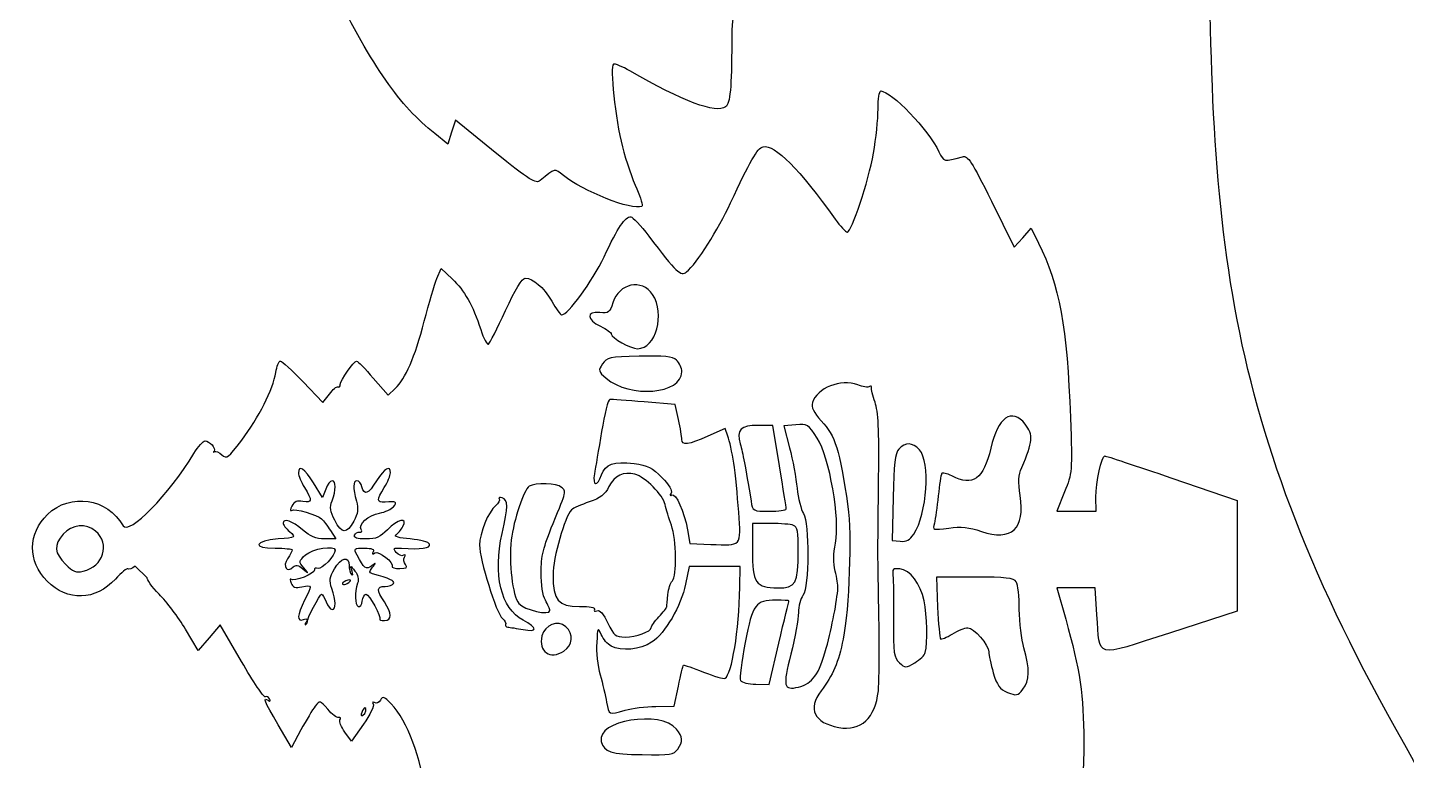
# Model space of a CAD drawing. Extents: x 2 to 364, y 5 to 617.
# Drawn here: x 5.3 to 132.2, y 402.8 to 470.2 of the extents above; entities that cross this region are included whole.
import ezdxf

# ---------------------------------------------------------------- set-up
doc = ezdxf.new("R2010")
doc.units = 0
doc.layers.add('Calque_1', color=7, linetype='CONTINUOUS')

msp = doc.modelspace()

# ---------------------------------------------------------------- linework, layer by layer
at = {"layer": 'Calque_1', "color": 7}
for p, q in [((44.360739, 460.628101), (44.01945, 459.522704)), ((44.702027, 461.733492), (44.360739, 460.628101)), ((48.376778, 458.757995), (44.702027, 461.733492)), ((44.01945, 459.522704), (42.820014, 460.479858)), ((94.025999, 454.277203), (96.129802, 450.042659)), ((96.900018, 450.905873), (97.670233, 451.769092)), ((97.670233, 451.769092), (98.362759, 450.39971)), ((96.129802, 450.042659), (96.900018, 450.905873)), ((43.006357, 447.143173), (43.388037, 448.079375)), ((43.388037, 448.079375), (44.414175, 447.112165)), ((62.848699, 445.684217), (62.848699, 445.684217)), ((65.045483, 439.635489), (65.045483, 439.635489)), ((37.155199, 437.986524), (38.511915, 436.41598)), ((30.688393, 437.65055), (32.521342, 435.746094)), ((32.521342, 435.746094), (33.109769, 436.523834)), ((38.511915, 436.41598), (39.170604, 437.035158)), ((64.938546, 435.572056), (62.064525, 435.796663)), ((65.240007, 434.168427), (64.938546, 435.572056)), ((69.514483, 433.336904), (67.943389, 432.641534)), ((69.781598, 432.634967), (69.514483, 433.336904)), ((73.922455, 433.641744), (72.588617, 433.641462)), ((74.535908, 429.902483), (73.922455, 433.641744)), ((76.028779, 433.695064), (74.924389, 433.589411)), ((74.924389, 433.589411), (75.446565, 431.569773)), ((97.129594, 433.751698), (97.129594, 433.751698)), ((87.401775, 431.401608), (87.401775, 431.401608)), ((70.313228, 430.176323), (70.313242, 430.176329)), ((74.535908, 429.902596), (74.535908, 429.902483)), ((110.625057, 428.78617), (116.620183, 426.740059)), ((32.487983, 427.011266), (31.657572, 428.344551)), ((32.780165, 427.78044), (32.487983, 427.011266)), ((54.479653, 427.935069), (54.479656, 427.935072)), ((100.753443, 427.511392), (100.040293, 425.747291)), ((84.974961, 427.012809), (84.876592, 423.061667)), ((103.643571, 425.74842), (103.643289, 427.034557)), ((116.620183, 426.740059), (116.624529, 421.640314)), ((100.040293, 425.747291), (101.841935, 425.747856)), ((101.841935, 425.747856), (103.643571, 425.74842)), ((11.606203, 423.916688), (11.606203, 423.916688)), ((33.209461, 423.963669), (33.717241, 423.187708)), ((64.575667, 424.457307), (64.575667, 424.457307)), ((66.051354, 424.04384), (66.263734, 422.773905)), ((73.705263, 424.610568), (72.035018, 424.610003)), ((72.035018, 424.610003), (72.035865, 422.162781)), ((75.822102, 424.439823), (75.82198, 424.439891)), ((33.717241, 423.187708), (32.663706, 423.187425)), ((40.544606, 423.189768), (40.545526, 423.189593)), ((66.263734, 422.773905), (68.204433, 422.69006)), ((84.876592, 423.061667), (85.635059, 422.9743)), ((83.577825, 422.144061), (83.577825, 422.144061)), ((116.624529, 421.640314), (116.628875, 416.540567)), ((16.364529, 419.621514), (15.232123, 420.672402)), ((66.222443, 420.657363), (65.885672, 419.024377)), ((68.564887, 420.657927), (66.222443, 420.657363)), ((70.907303, 420.658757), (68.564887, 420.657927)), ((70.870332, 418.753743), (70.907303, 420.658757)), ((79.653776, 420.237893), (79.653776, 420.237893)), ((34.629812, 419.33411), (34.629815, 419.334113)), ((92.49962, 419.67727), (88.9543, 419.676141)), ((88.9543, 419.676141), (89.075026, 416.90644)), ((101.806256, 418.692275), (100.050278, 418.69171)), ((100.050278, 418.69171), (100.8606, 415.799178)), ((103.562235, 418.692839), (101.806256, 418.692275)), ((103.725723, 416.223443), (103.562235, 418.692839)), ((74.207717, 417.555156), (74.207714, 417.555162)), ((87.831653, 417.482577), (87.831653, 417.482591)), ((116.628875, 416.540567), (110.491129, 414.562994)), ((21.039585, 412.9263), (19.871532, 414.891052)), ((23.072406, 415.2873), (22.055997, 414.106801)), ((25.027715, 411.91247), (23.072406, 415.2873)), ((50.941523, 415.713794), (50.94064, 415.713797)), ((54.861618, 415.114797), (54.861618, 415.114797)), ((22.055997, 414.106801), (21.039585, 412.9263)), ((73.56125, 409.793853), (74.463173, 413.604121)), ((110.491129, 414.562994), (110.4909, 414.562994)), ((97.012035, 413.161732), (97.012038, 413.161797)), ((72.350424, 409.819818), (73.56125, 409.793853)), ((64.836037, 407.815837), (65.226057, 409.650397)), ((36.369013, 407.666137), (36.368993, 407.666129)), ((63.146381, 407.783971), (64.836037, 407.815837)), ((29.630743, 403.997875), (28.398755, 406.101077)), ((36.245859, 406.147265), (35.155322, 404.589526)), ((30.498545, 405.619592), (29.630743, 403.997875)), ((35.155322, 404.589526), (34.535062, 405.427954)), ((65.040064, 405.701292), (65.040064, 405.701292))]:
    msp.add_line(p, q, dxfattribs=at)
for points in [[(238.903439, 257.158483), (114.302153, 420.009296), (114.044541, 420.266874), (114.044541, 489.220892)], [(71.179603, 476.361315), (70.643242, 475.247297), (70.131607, 471.615675), (70.128745, 468.902176)], [(42.820014, 460.479858), (39.538362, 463.098618), (37.160601, 466.504411), (33.484013, 473.852314)], [(70.128745, 468.902176), (70.124343, 464.733669), (69.984394, 463.260455), (69.56346, 462.951653)], [(59.261409, 466.875394), (58.883364, 466.702308), (59.405912, 461.82047), (60.075535, 459.269539)], [(60.76731, 466.245678), (60.065965, 466.650122), (59.388307, 466.933496), (59.261409, 466.875394)], [(69.56346, 462.951653), (68.672924, 462.298337), (65.648072, 463.431092), (60.76731, 466.245678)], [(83.594784, 462.75048), (83.594516, 463.661484), (83.702237, 464.406876), (83.83417, 464.406915)], [(83.83417, 464.406915), (84.815008, 464.407197), (88.220787, 460.857931), (89.196153, 458.819014)], [(83.17484, 458.678902), (83.406082, 460.007268), (83.595058, 461.839478), (83.594784, 462.75048)], [(60.075535, 459.269539), (60.417877, 457.965382), (61.008257, 456.220631), (61.387499, 455.39232)], [(70.025545, 454.101698), (71.763723, 457.890525), (72.503863, 459.171984), (73.015108, 459.277682)], [(73.015108, 459.277682), (74.096713, 459.5013), (76.376141, 457.212834), (79.643582, 452.622893)], [(52.499288, 456.161133), (52.110883, 455.832702), (51.564348, 456.176993), (48.376778, 458.757995)], [(80.751011, 451.423776), (81.166795, 451.4239), (82.722537, 456.080623), (83.17484, 458.678902)], [(89.196153, 458.819014), (89.653926, 457.862072), (89.623829, 457.868552), (91.357504, 458.353711)], [(91.357504, 458.353711), (91.847334, 458.49079), (92.201105, 457.950351), (94.025999, 454.277203)], [(54.6583, 456.637162), (53.843916, 457.316926), (53.873981, 457.323552), (52.499288, 456.161133)], [(61.85892, 453.78643), (60.967104, 453.378131), (56.393478, 455.188829), (54.6583, 456.637162)], [(61.387499, 455.39232), (61.766735, 454.564003), (61.97887, 453.84137), (61.85892, 453.78643)], [(65.966817, 447.755852), (66.91801, 448.545758), (68.894085, 451.635349), (70.025545, 454.101698)], [(58.381564, 449.156623), (59.692766, 451.914749), (60.312393, 452.834051), (60.852036, 452.821939)], [(60.852036, 452.821939), (61.021993, 452.818129), (61.760887, 452.024596), (62.493993, 451.058538)], [(79.643582, 452.622893), (80.113099, 451.963337), (80.611444, 451.423733), (80.751011, 451.423776)], [(62.493993, 451.058538), (65.046338, 447.695157), (65.441362, 447.319491), (65.966817, 447.755852)], [(98.362759, 450.39971), (100.257503, 446.653103), (101.002871, 442.566832), (101.289355, 434.355441)], [(54.476356, 443.795961), (55.057198, 443.796133), (57.290837, 446.862249), (58.381564, 449.156623)], [(41.843184, 443.235581), (42.273, 444.869845), (42.796426, 446.628259), (43.006357, 447.143173)], [(44.414175, 447.112165), (45.544709, 446.046582), (46.299374, 444.705792), (47.037775, 442.451003)], [(49.326382, 444.209402), (50.21825, 446.149663), (50.847072, 447.181547), (51.13762, 447.181634)], [(51.13762, 447.181634), (51.874248, 447.181852), (52.786119, 446.382392), (53.565927, 445.05268)], [(62.848699, 445.684217), (61.879785, 447.162006), (59.722557, 446.710481), (59.194827, 444.919431)], [(61.47356, 440.694652), (63.141832, 440.692112), (64.023731, 443.892035), (62.848699, 445.684217)], [(47.741922, 441.102297), (47.861982, 441.176561), (48.575002, 442.574749), (49.326382, 444.209402)], [(53.565927, 445.05268), (53.971292, 444.361453), (54.380994, 443.79593), (54.476356, 443.795961)], [(57.988536, 444.026554), (56.719148, 444.148564), (56.762475, 443.370429), (58.05947, 442.75241)], [(59.194827, 444.919431), (58.932795, 444.030087), (58.820042, 443.946628), (57.988536, 444.026554)], [(39.170604, 437.035158), (40.12521, 437.932487), (40.954342, 439.85613), (41.843184, 443.235581)], [(58.05947, 442.75241), (58.602826, 442.493503), (59.04742, 442.176324), (59.047459, 442.047566)], [(47.037775, 442.451003), (47.305, 441.63496), (47.621865, 441.028047), (47.741922, 441.102297)], [(59.047459, 442.047566), (59.047566, 441.681721), (60.815869, 440.695631), (61.47356, 440.694652)], [(28.185477, 438.496471), (28.280498, 439.078583), (28.470123, 439.554892), (28.60686, 439.554931)], [(28.60686, 439.554931), (28.743566, 439.554971), (29.680264, 438.698), (30.688393, 437.65055)], [(34.119357, 437.400125), (34.119239, 437.797469), (35.34594, 439.556935), (35.623142, 439.55702)], [(35.623142, 439.55702), (35.719574, 439.557048), (36.409001, 438.850327), (37.155199, 437.986524)], [(58.233276, 439.293371), (57.831118, 438.687296), (57.852592, 438.604427), (58.572019, 437.985954)], [(61.607059, 440.00761), (58.887837, 439.945595), (58.62979, 439.890965), (58.233276, 439.293371)], [(65.045483, 439.635489), (64.653851, 439.983729), (63.941246, 440.060849), (61.607059, 440.00761)], [(65.539685, 438.578141), (65.539583, 438.91808), (65.317192, 439.393887), (65.045483, 439.635489)], [(25.048424, 432.273499), (26.603619, 434.332107), (27.937717, 436.978536), (28.185477, 438.496471)], [(58.572019, 437.985954), (60.760198, 436.104903), (65.5403, 436.511168), (65.539685, 438.578141)], [(81.722053, 437.36338), (80.168665, 437.949191), (77.962486, 437.083895), (77.55934, 435.730699)], [(33.109769, 436.523834), (33.433408, 436.951592), (33.792984, 437.243035), (33.908831, 437.171486)], [(33.908831, 437.171486), (34.024674, 437.099937), (34.119414, 437.202827), (34.119357, 437.400125)], [(82.804068, 437.202045), (82.667771, 437.117756), (82.180867, 437.190333), (81.722053, 437.36338)], [(82.987103, 437.122642), (83.022731, 437.250604), (82.940356, 437.286333), (82.804068, 437.202045)], [(83.317887, 435.761204), (83.100331, 436.382031), (82.951478, 436.994676), (82.987103, 437.122642)], [(58.917563, 436.028678), (58.767449, 436.03277), (58.424606, 434.702521), (58.155679, 433.072609)], [(62.064525, 435.796663), (60.483818, 435.920194), (59.067677, 436.024605), (58.917563, 436.028678)], [(77.55934, 435.730699), (77.42995, 435.29639), (77.647351, 434.848526), (78.370687, 434.059303)], [(83.647167, 428.917414), (83.697247, 433.235719), (83.616772, 434.908298), (83.317887, 435.761204)], [(97.129594, 433.751698), (95.909663, 435.301639), (94.608097, 434.39309), (93.957634, 431.537529)], [(65.541593, 432.355355), (65.541528, 432.580552), (65.405818, 433.396431), (65.240007, 434.168427)], [(78.370687, 434.059303), (79.680638, 432.630025), (80.023837, 431.525949), (80.824643, 426.164909)], [(101.289355, 434.355441), (101.463119, 429.374984), (101.452624, 429.240943), (100.753443, 427.511392)], [(58.155679, 433.072609), (57.886783, 431.442694), (57.591619, 429.696356), (57.499764, 429.191856)], [(67.943389, 432.641534), (66.144318, 431.845269), (65.541768, 431.773469), (65.541593, 432.355355)], [(70.313242, 430.176329), (70.167754, 431.142511), (69.928526, 432.248898), (69.781598, 432.634967)], [(72.588617, 433.641462), (70.928334, 433.640897), (70.533511, 433.237791), (70.909821, 431.927168)], [(77.989026, 432.467826), (77.176401, 433.733364), (77.077356, 433.795377), (76.028779, 433.695064)], [(96.808138, 429.758945), (97.846055, 432.142204), (97.897129, 432.776538), (97.129594, 433.751698)], [(20.654809, 431.064188), (21.035086, 431.697131), (21.495631, 432.21504), (21.678257, 432.215093)], [(21.678257, 432.215093), (22.088385, 432.215215), (22.689749, 431.525647), (22.500567, 431.272147)], [(23.222537, 430.93302), (23.667579, 430.530501), (23.81145, 430.636139), (25.048424, 432.273499)], [(70.909821, 431.927168), (71.154905, 431.073584), (71.373063, 429.923497), (71.909638, 426.656258)], [(75.446565, 431.569773), (75.733775, 430.458969), (76.050332, 428.788154), (76.150035, 427.856851)], [(79.668932, 422.796265), (80.116045, 425.025039), (79.132611, 430.686871), (77.989026, 432.467826)], [(85.51127, 431.45797), (85.171475, 431.074662), (85.051288, 430.078491), (84.974961, 427.012809)], [(87.401775, 431.401608), (86.783579, 432.084295), (86.08496, 432.105128), (85.51127, 431.45797)], [(86.878888, 423.628166), (88.115555, 425.516783), (88.434672, 430.26095), (87.401775, 431.401608)], [(93.957634, 431.537529), (93.306759, 428.680161), (92.327603, 427.982612), (90.380162, 428.988938)], [(14.12978, 424.409518), (14.649628, 423.481219), (18.392225, 427.298153), (20.654809, 431.064188)], [(22.500567, 431.272147), (22.424342, 431.169991), (22.446894, 431.15021), (22.550704, 431.228191)], [(22.550704, 431.228191), (22.65448, 431.306169), (22.956808, 431.173346), (23.222537, 430.93302)], [(31.657572, 428.344551), (30.828118, 429.676313), (30.263648, 430.047553), (30.263883, 429.261161)], [(58.153224, 429.09487), (58.506123, 430.108161), (59.246372, 430.361867), (61.155679, 430.123892)], [(61.155679, 430.123892), (62.376674, 429.971709), (62.820307, 429.749651), (63.697948, 428.851417)], [(70.768413, 425.669237), (70.663542, 427.181954), (70.458691, 429.210144), (70.313228, 430.176323)], [(103.643289, 427.034557), (103.643007, 428.411331), (104.157478, 430.82741), (104.451771, 430.830444)], [(104.451771, 430.830444), (104.549764, 430.83129), (107.32774, 429.911528), (110.625057, 428.78617)], [(30.263883, 429.261161), (30.26395, 429.032076), (30.517651, 428.428905), (30.827675, 427.92078)], [(38.731258, 429.263659), (38.731035, 430.008672), (38.189258, 429.704566), (37.461469, 428.550904)], [(38.168255, 427.922934), (38.477983, 428.43125), (38.731325, 429.034573), (38.731258, 429.263659)], [(57.499764, 429.191856), (57.292274, 428.052031), (57.765558, 427.981783), (58.153224, 429.09487)], [(61.230081, 429.142362), (60.172569, 429.413894), (59.352601, 429.025827), (58.838104, 428.01031)], [(64.011169, 426.348176), (63.825402, 427.219755), (62.145847, 428.907223), (61.230081, 429.142362)], [(63.697948, 428.851417), (64.36566, 428.168021), (64.680386, 427.632612), (64.544084, 427.411931)], [(75.144255, 425.951665), (75.147077, 426.068082), (74.873324, 427.846003), (74.535908, 429.902596)], [(83.577825, 422.144061), (83.579518, 422.726145), (83.610721, 425.774153), (83.647167, 428.917414)], [(89.443379, 429.200325), (89.377365, 429.084459), (89.235655, 428.164132), (89.12847, 427.155157)], [(90.380162, 428.988938), (89.930946, 429.221071), (89.509391, 429.316194), (89.443379, 429.200325)], [(96.670509, 427.185092), (96.464995, 428.458795), (96.49622, 429.042718), (96.808138, 429.758945)], [(30.827675, 427.92078), (31.567064, 426.708907), (31.540204, 426.479793), (30.678024, 426.644343)], [(33.36154, 428.549704), (33.202479, 428.549656), (32.940851, 428.203488), (32.780165, 427.78044)], [(33.362104, 426.695092), (33.733046, 427.671621), (33.733125, 428.549817), (33.36154, 428.549704)], [(35.65343, 428.550387), (35.277445, 428.550274), (35.258767, 427.859391), (35.602376, 426.662676)], [(36.109868, 427.986078), (36.028579, 428.296497), (35.823186, 428.550438), (35.65343, 428.550387)], [(37.461469, 428.550904), (36.667189, 427.291854), (36.328649, 427.150379), (36.109868, 427.986078)], [(38.238162, 426.586623), (37.458769, 426.523253), (37.447443, 426.739889), (38.168255, 427.922934)], [(51.499104, 428.038301), (50.995687, 427.718512), (50.06476, 424.930063), (49.850082, 423.099)], [(54.479656, 427.935072), (54.099559, 428.314946), (52.046542, 428.386049), (51.499104, 428.038301)], [(53.690421, 424.604613), (54.96551, 427.714372), (54.914772, 427.500213), (54.479653, 427.935069)], [(58.838104, 428.01031), (58.461388, 427.266745), (58.035924, 426.936731), (57.018163, 426.598657)], [(76.150035, 427.856851), (76.249742, 426.925549), (76.507634, 425.882343), (76.723138, 425.538616)], [(7.180905, 425.449724), (9.276769, 427.453832), (12.712948, 426.939454), (14.12978, 424.409518)], [(30.678024, 426.644343), (30.161952, 426.742836), (29.878723, 426.62439), (29.66216, 426.219663)], [(33.601985, 424.912901), (33.184028, 425.717697), (33.133487, 426.093211), (33.362104, 426.695092)], [(35.602376, 426.662676), (35.799827, 425.975016), (35.742917, 425.548703), (35.357754, 424.830024)], [(39.020612, 426.159945), (39.386042, 426.600553), (39.259332, 426.669647), (38.238162, 426.586623)], [(48.421104, 426.257803), (47.725655, 425.681965), (46.930702, 423.748043), (46.924011, 422.615824)], [(48.733225, 426.889662), (48.817225, 426.753831), (48.676763, 426.469495), (48.421104, 426.257803)], [(49.018529, 426.968687), (48.777596, 427.061055), (48.649196, 427.025492), (48.733225, 426.889662)], [(49.002837, 423.704019), (49.568574, 426.194805), (49.571258, 426.756727), (49.018529, 426.968687)], [(57.018163, 426.598657), (56.287588, 426.355982), (55.559187, 426.025791), (55.399469, 425.864902)], [(64.575667, 424.457307), (64.353429, 425.083318), (64.0994, 425.93421), (64.011169, 426.348176)], [(64.544084, 427.411931), (64.414662, 427.202389), (64.44265, 427.132048), (64.61344, 427.23767)], [(64.61344, 427.23767), (64.97854, 427.463473), (65.775499, 425.69335), (66.051354, 424.04384)], [(71.909638, 426.656258), (72.058132, 425.751965), (72.081898, 425.73909), (73.599689, 425.739538)], [(89.12847, 427.155157), (89.021279, 426.146181), (88.860588, 425.020577), (88.771374, 424.653815)], [(93.0956, 423.88634), (95.876031, 422.942169), (97.163427, 424.130118), (96.670509, 427.185092)], [(7.149691, 419.291616), (5.346785, 421.134558), (5.359846, 423.708377), (7.180905, 425.449724)], [(30.645622, 424.033494), (29.718474, 424.847039), (28.853968, 425.140271), (28.854121, 424.641147)], [(29.66216, 426.219663), (29.49704, 425.910909), (29.48064, 425.731704), (29.625702, 425.82142)], [(29.625702, 425.82142), (29.943481, 426.017945), (31.977488, 425.437741), (32.400579, 425.029891)], [(32.400579, 425.029891), (32.566178, 424.870246), (32.930188, 424.390446), (33.209461, 423.963669)], [(36.045038, 424.045717), (35.750142, 424.522551), (36.692795, 425.371397), (37.734672, 425.567171)], [(37.734672, 425.567171), (38.252183, 425.664414), (38.830831, 425.931165), (39.020612, 426.159945)], [(39.870024, 424.333998), (40.347956, 425.227658), (39.371897, 425.022496), (38.450593, 424.035639)], [(55.399469, 425.864902), (54.76023, 425.220893), (53.69144, 421.471703), (53.691914, 419.874935)], [(68.204433, 422.69006), (71.078313, 422.565904), (70.990655, 422.46405), (70.768413, 425.669237)], [(73.599689, 425.739538), (74.446381, 425.739792), (75.141441, 425.835246), (75.144255, 425.951665)], [(76.723138, 425.538616), (77.287061, 424.639115), (77.257055, 418.753051), (76.684686, 417.995846)], [(80.824643, 426.164909), (81.190143, 423.718031), (80.93778, 416.730582), (80.384554, 413.979711)], [(11.606203, 423.916688), (10.774186, 424.669208), (9.409678, 424.539868), (8.63158, 423.634734)], [(10.446695, 420.211183), (12.347459, 420.688844), (12.97117, 422.682132), (11.606203, 423.916688)], [(29.451619, 423.86521), (30.047915, 423.328782), (30.045939, 423.32749), (28.415471, 423.186161)], [(28.854121, 424.641147), (28.85416, 424.509981), (29.123022, 424.16081), (29.451619, 423.86521)], [(32.663706, 423.187425), (31.895553, 423.187197), (31.348906, 423.416375), (30.645622, 424.033494)], [(35.357754, 424.830024), (34.712151, 423.625372), (34.259545, 423.646739), (33.601985, 424.912901)], [(35.428617, 423.540855), (35.499706, 423.734903), (35.710182, 423.858818), (35.896347, 423.816222)], [(35.896347, 423.816222), (36.08254, 423.773626), (36.149427, 423.876897), (36.045038, 424.045717)], [(38.450593, 424.035639), (37.81585, 423.355748), (37.427168, 423.188664), (36.479661, 423.188388)], [(39.225322, 423.557695), (39.418494, 423.682813), (39.708599, 424.03215), (39.870024, 424.333998)], [(50.94064, 415.713797), (48.903461, 416.800291), (48.145048, 419.927479), (49.002837, 423.704019)], [(52.587175, 420.08873), (52.59011, 421.568074), (52.803786, 422.442235), (53.690421, 424.604613)], [(64.667954, 419.327752), (65.11413, 419.774182), (65.054122, 423.109713), (64.575667, 424.457307)], [(75.82198, 424.439891), (75.576419, 424.53404), (74.623899, 424.610841), (73.705263, 424.610568)], [(76.251322, 422.111617), (76.265207, 423.829427), (76.177659, 424.303504), (75.822102, 424.439823)], [(88.771374, 424.653815), (88.611972, 423.998501), (88.634917, 423.990531), (90.099334, 424.192382)], [(90.099334, 424.192382), (91.22191, 424.347113), (91.961022, 424.271624), (93.0956, 423.88634)], [(8.63158, 423.634734), (7.749433, 422.608559), (7.799313, 421.897224), (8.825301, 420.87186)], [(28.415471, 423.186161), (26.195455, 422.993736), (25.971367, 422.338769), (28.125739, 422.33941)], [(30.919697, 421.726996), (31.517754, 422.28918), (33.652494, 422.637521), (33.652632, 422.172952)], [(36.479661, 423.188388), (35.654584, 423.188145), (35.338252, 423.294221), (35.428617, 423.540855)], [(40.545526, 423.189593), (39.553038, 423.273091), (39.016799, 423.422613), (39.225322, 423.557695)], [(39.733528, 422.340225), (41.535271, 422.217143), (42.448731, 422.342483), (42.332151, 422.696415)], [(42.332151, 422.696415), (42.264274, 422.902621), (41.521657, 423.107571), (40.544606, 423.189768)], [(46.924011, 422.615824), (46.916504, 421.330564), (48.48107, 416.315015), (49.032219, 415.857874)], [(49.850082, 423.099), (49.602918, 420.990458), (49.960572, 417.970426), (50.542529, 417.252182)], [(79.653776, 420.237893), (79.476366, 420.975139), (79.481618, 421.86259), (79.668932, 422.796265)], [(85.635059, 422.9743), (86.198481, 422.909397), (86.518338, 423.077542), (86.878888, 423.628166)], [(28.125739, 422.33941), (28.992387, 422.339667), (29.701493, 422.271911), (29.701515, 422.188839)], [(29.263072, 421.368176), (28.784643, 420.637486), (29.198618, 420.029977), (29.779174, 420.610864)], [(29.701515, 422.188839), (29.701541, 422.105766), (29.504236, 421.736467), (29.263072, 421.368176)], [(30.760766, 420.527506), (30.286717, 421.09028), (30.293056, 421.137928), (30.919697, 421.726996)], [(33.652632, 422.172952), (33.652776, 421.683048), (32.408913, 420.349009), (32.072326, 420.478061)], [(33.571313, 420.434272), (34.18382, 421.483752), (34.922683, 421.653141), (34.922954, 420.744143)], [(35.655631, 421.706651), (35.34305, 422.308427), (35.378791, 422.341572), (36.340226, 422.341854)], [(37.006417, 420.715797), (36.505758, 420.324781), (36.291957, 420.4816), (35.655631, 421.706651)], [(36.340226, 422.341854), (37.035088, 422.34206), (37.291179, 422.239512), (37.153294, 422.016268)], [(37.153294, 422.016268), (37.024268, 421.807348), (37.076465, 421.767331), (37.298672, 421.904768)], [(37.298672, 421.904768), (37.661232, 422.128974), (39.092124, 421.002455), (38.880361, 420.659564)], [(39.27173, 421.949768), (38.945761, 422.342291), (39.002389, 422.39017), (39.733528, 422.340225)], [(39.937063, 421.684081), (39.775466, 421.584149), (39.476076, 421.703696), (39.27173, 421.949768)], [(40.111618, 420.829702), (39.94739, 421.027466), (39.907027, 421.341486), (40.021919, 421.527524)], [(40.021919, 421.527524), (40.145978, 421.728373), (40.111502, 421.791969), (39.937063, 421.684081)], [(72.035865, 422.162781), (72.036711, 419.133871), (72.336084, 418.683424), (74.34751, 418.684022)], [(74.34751, 418.684022), (76.039037, 418.684587), (76.226614, 419.022249), (76.251322, 422.111617)], [(83.673078, 415.864642), (83.619001, 418.736239), (83.576135, 421.561975), (83.577825, 422.144061)], [(8.825301, 420.87186), (9.516553, 420.180997), (9.825569, 420.055092), (10.446695, 420.211183)], [(14.5745, 420.436216), (14.488118, 420.522539), (13.96963, 420.097194), (13.4223, 419.491)], [(15.232123, 420.672402), (14.956793, 420.456172), (14.66086, 420.34989), (14.5745, 420.436216)], [(31.751569, 420.33826), (31.827752, 420.011441), (29.81275, 419.219186), (29.55656, 419.475227)], [(29.779174, 420.610864), (30.004574, 420.83641), (30.248425, 420.787371), (30.671838, 420.431314)], [(30.671838, 420.431314), (31.244865, 419.949467), (31.246329, 419.951045), (30.760766, 420.527506)], [(32.072326, 420.478061), (31.858912, 420.559877), (31.714575, 420.49697), (31.751569, 420.33826)], [(33.344352, 418.628205), (33.087479, 419.364429), (33.126025, 419.671323), (33.571313, 420.434272)], [(34.922954, 420.744143), (34.923053, 420.408919), (35.025132, 420.031823), (35.149801, 419.906149)], [(35.197201, 420.233439), (35.019829, 420.783437), (35.022652, 420.783502), (35.465856, 420.239733)], [(35.149801, 419.906149), (35.274439, 419.780473), (35.295786, 419.927739), (35.197201, 420.233439)], [(35.465856, 420.239733), (35.748776, 419.8926), (35.840168, 419.476878), (35.714011, 419.11092)], [(37.078525, 419.985041), (36.753887, 420.074365), (36.753859, 420.167368), (37.078347, 420.581527)], [(37.078347, 420.581527), (37.419311, 421.016733), (37.41118, 421.031908), (37.006417, 420.715797)], [(39.015568, 419.090301), (39.138095, 419.329609), (38.662966, 419.549082), (37.078525, 419.985041)], [(38.880361, 420.659564), (38.815848, 420.555108), (39.133656, 420.469755), (39.586622, 420.469891)], [(39.586622, 420.469891), (40.221908, 420.47008), (40.341937, 420.552348), (40.111618, 420.829702)], [(52.986963, 417.548846), (52.749267, 417.964364), (52.584957, 419.008203), (52.587175, 420.08873)], [(79.897063, 418.685744), (79.91267, 418.91858), (79.803176, 419.617046), (79.653776, 420.237893)], [(85.582929, 420.434573), (84.978342, 420.509202), (84.888982, 420.420688), (84.958628, 419.81614)], [(87.831653, 417.482591), (87.484108, 419.100786), (86.559943, 420.313971), (85.582929, 420.434573)], [(13.4223, 419.491), (11.62827, 417.504026), (8.98074, 417.41987), (7.149691, 419.291616)], [(17.453283, 418.107917), (16.765643, 418.796575), (16.275699, 419.477696), (16.364529, 419.621514)], [(29.55656, 419.475227), (29.465064, 419.566653), (29.478772, 419.410889), (29.587001, 419.129078)], [(29.587001, 419.129078), (29.736706, 418.739375), (29.976781, 418.655349), (30.589813, 418.778144)], [(30.589813, 418.778144), (31.549227, 418.970326), (31.552137, 418.955472), (30.83179, 417.542425)], [(33.364955, 416.696512), (33.741495, 416.696625), (33.732755, 417.51514), (33.344352, 418.628205)], [(34.629815, 419.334113), (34.390324, 419.24212), (34.254894, 419.106351), (34.328887, 419.032398)], [(34.328887, 419.032398), (34.402909, 418.958441), (34.598875, 418.981682), (34.764396, 419.084044)], [(34.764396, 419.084044), (35.214571, 419.362465), (35.127063, 419.52509), (34.629812, 419.33411)], [(35.714011, 419.11092), (35.418753, 418.254393), (35.448407, 417.140521), (35.770752, 416.979465)], [(38.169404, 417.403512), (37.442298, 418.500722), (37.458989, 418.839214), (38.239536, 418.825769)], [(38.239536, 418.825769), (38.588789, 418.819757), (38.938002, 418.938793), (39.015568, 419.090301)], [(53.691914, 419.874935), (53.692479, 417.529502), (54.151157, 416.984751), (56.124317, 416.985338)], [(65.885672, 419.024377), (65.467995, 416.999159), (64.023579, 414.534707), (62.753751, 413.68079)], [(64.263002, 418.071741), (64.313616, 418.590336), (64.495849, 419.155542), (64.667954, 419.327752)], [(69.514212, 410.366479), (70.151862, 410.760825), (70.792061, 414.720214), (70.870332, 418.753743)], [(78.824376, 413.138525), (79.376928, 415.177708), (79.813237, 417.434004), (79.897063, 418.685744)], [(84.958628, 419.81614), (85.003335, 419.428096), (85.029198, 417.580359), (85.016106, 415.710061)], [(96.313185, 419.255071), (96.097999, 419.59461), (95.343703, 419.678116), (92.49962, 419.67727)], [(96.58639, 416.689448), (96.58385, 417.867751), (96.460719, 419.02228), (96.313185, 419.255071)], [(19.871532, 414.891052), (19.229126, 415.971664), (18.140897, 417.419252), (17.453283, 418.107917)], [(30.83179, 417.542425), (30.130739, 416.167221), (30.09633, 415.518508), (30.737491, 415.764769)], [(31.096291, 415.613987), (31.000581, 415.751863), (32.228872, 418.107287), (32.396484, 418.107335)], [(32.396484, 418.107335), (32.474772, 418.107358), (32.659636, 417.789914), (32.807298, 417.401901)], [(32.807298, 417.401901), (32.954948, 417.013888), (33.205891, 416.696464), (33.364955, 416.696512)], [(35.770752, 416.979465), (35.925997, 416.901899), (36.09351, 417.124208), (36.143026, 417.473464)], [(36.143026, 417.473464), (36.192508, 417.822731), (36.348605, 418.108526), (36.489857, 418.108568)], [(36.489857, 418.108568), (36.774196, 418.108653), (37.93188, 415.989458), (37.74801, 415.805474)], [(38.183459, 415.690023), (38.888673, 415.690234), (38.883517, 416.326112), (38.169404, 417.403512)], [(53.400596, 416.59459), (53.394895, 416.731443), (53.208908, 417.160858), (52.986963, 417.548846)], [(64.153009, 416.958383), (64.162858, 417.052135), (64.212383, 417.55315), (64.263002, 418.071741)], [(74.207714, 417.555162), (72.314483, 417.554597), (72.066935, 417.214635), (71.366786, 413.653643)], [(75.394453, 417.484953), (75.41054, 417.523765), (74.876553, 417.555354), (74.207717, 417.555156)], [(74.463173, 413.604121), (74.959233, 415.699768), (75.378321, 417.446142), (75.394453, 417.484953)], [(76.684686, 417.995846), (76.45687, 417.694469), (76.27062, 416.980453), (76.27079, 416.409134)], [(87.941237, 412.745768), (88.176498, 413.618393), (88.11794, 416.149599), (87.831653, 417.482577)], [(50.542529, 417.252182), (51.02302, 416.659151), (53.420295, 416.107576), (53.400596, 416.59459)], [(56.124317, 416.985338), (57.075716, 416.98562), (57.610446, 416.877718), (57.504861, 416.706759)], [(57.504861, 416.706759), (57.409574, 416.552508), (57.511126, 416.496354), (57.732117, 416.58119)], [(57.732117, 416.58119), (58.000059, 416.6841), (58.330874, 416.311262), (58.736317, 415.449369)], [(63.429729, 416.026403), (63.817658, 416.445238), (64.143134, 416.864629), (64.153009, 416.958383)], [(76.27079, 416.409134), (76.270959, 415.837817), (75.954989, 414.12262), (75.568598, 412.597584)], [(89.075026, 416.90644), (89.141424, 415.383106), (89.257985, 414.074546), (89.334044, 413.998532)], [(97.012038, 413.161797), (96.78066, 413.923704), (96.589116, 415.511148), (96.58639, 416.689448)], [(110.4909, 414.562994), (103.371579, 412.269156), (103.997687, 412.115481), (103.725723, 416.223443)], [(30.737491, 415.764769), (31.087266, 415.899113), (31.147735, 415.84286), (30.974541, 415.544317)], [(30.974541, 415.544317), (30.846646, 415.323873), (30.83643, 415.228206), (30.951737, 415.331722)], [(30.951737, 415.331722), (31.067138, 415.435235), (31.132179, 415.562255), (31.096291, 415.613987)], [(37.74801, 415.805474), (37.684445, 415.741884), (37.880409, 415.689935), (38.183459, 415.690023)], [(49.032219, 415.857874), (49.264037, 415.665602), (49.397209, 415.416826), (49.32818, 415.305041)], [(49.32818, 415.305041), (49.259126, 415.193261), (49.355894, 415.089999), (49.543019, 415.07558)], [(49.543019, 415.07558), (49.730223, 415.061158), (50.359666, 414.960064), (50.94178, 414.85092)], [(50.94178, 414.85092), (52.296153, 414.596987), (52.295699, 414.991164), (50.941523, 415.713794)], [(54.861618, 415.114797), (54.137721, 415.769511), (52.931306, 415.303759), (52.672051, 414.2695)], [(54.695575, 412.87583), (55.524273, 413.419178), (55.600476, 414.446535), (54.861618, 415.114797)], [(58.13068, 414.392667), (57.813928, 415.112497), (57.792064, 415.074496), (57.70576, 413.653609)], [(58.736317, 415.449369), (59.282144, 414.289106), (59.435594, 414.164101), (60.31401, 414.164363)], [(60.31401, 414.164363), (61.342431, 414.164646), (62.724578, 414.668192), (62.724465, 415.042503)], [(62.724465, 415.042503), (62.724428, 415.164816), (63.041795, 415.607569), (63.429729, 416.026403)], [(83.617966, 409.2158), (83.702356, 410.001066), (83.72716, 412.993048), (83.673078, 415.864642)], [(85.016106, 415.710061), (84.994742, 412.658459), (85.049792, 412.257512), (85.552616, 411.802733)], [(90.421212, 414.439211), (90.943097, 414.757594), (91.581055, 415.01863), (91.838893, 415.019285)], [(91.838893, 415.019285), (92.417846, 415.020978), (93.769442, 413.462073), (93.769643, 412.792707)], [(100.8606, 415.799178), (102.172028, 411.117882), (102.52014, 408.769036), (102.517304, 404.620714)], [(52.672051, 414.2695), (52.308977, 412.821062), (53.432174, 412.047477), (54.695575, 412.87583)], [(57.70576, 413.653609), (57.655714, 412.829757), (57.799311, 411.496299), (58.024849, 410.690369)], [(59.024088, 413.334599), (58.716362, 413.499168), (58.314333, 413.975297), (58.13068, 414.392667)], [(62.753751, 413.68079), (61.718907, 412.984883), (59.979845, 412.823461), (59.024088, 413.334599)], [(71.366786, 413.653643), (71.024205, 411.911237), (70.832932, 410.341663), (70.941751, 410.165703)], [(80.384554, 413.979711), (79.955878, 411.848163), (79.443481, 410.646782), (78.347776, 409.204201)], [(89.334044, 413.998532), (89.410105, 413.922516), (89.899332, 414.120816), (90.421212, 414.439211)], [(75.568598, 412.597584), (74.809491, 409.601315), (74.893675, 409.237142), (76.270485, 409.561223)], [(76.270485, 409.561223), (77.546558, 409.861592), (78.174935, 410.741775), (78.824376, 413.138525)], [(86.967904, 411.801322), (87.438137, 412.079286), (87.876137, 412.504284), (87.941237, 412.745768)], [(93.769643, 412.792707), (93.769722, 412.522346), (93.960874, 411.658391), (94.194421, 410.872811)], [(96.915803, 409.357577), (97.546679, 410.137148), (97.576197, 411.304013), (97.012035, 413.161732)], [(27.196401, 408.669601), (27.079047, 408.597022), (26.10314, 410.056317), (25.027715, 411.91247)], [(65.226057, 409.650397), (65.440557, 410.659406), (65.649879, 411.523559), (65.691182, 411.57075)], [(65.691182, 411.57075), (65.732508, 411.617943), (66.558744, 411.334823), (67.527252, 410.941614)], [(85.552616, 411.802733), (86.091192, 411.315624), (86.146121, 411.31557), (86.967904, 411.801322)], [(58.024849, 410.690369), (58.250387, 409.884441), (58.517367, 408.748818), (58.618126, 408.166766)], [(67.527252, 410.941614), (68.495788, 410.548405), (69.389916, 410.289599), (69.514212, 410.366479)], [(70.941751, 410.165703), (71.050573, 409.989746), (71.68449, 409.834098), (72.350424, 409.819818)], [(94.194421, 410.872811), (94.537121, 409.720069), (94.790116, 409.373681), (95.505645, 409.077545)], [(28.398755, 406.101077), (27.104673, 408.310242), (26.958375, 408.671997), (27.49252, 408.342099)], [(27.614093, 408.471193), (27.501712, 408.652896), (27.313755, 408.742183), (27.196401, 408.669601)], [(38.801867, 408.023942), (38.175816, 408.681779), (38.021339, 408.736129), (37.816866, 408.370491)], [(78.347776, 409.204201), (77.089443, 407.547511), (77.708063, 406.271054), (79.975055, 405.846462)], [(79.975055, 405.846462), (82.004501, 405.466359), (83.348621, 406.70954), (83.617966, 409.2158)], [(95.505645, 409.077545), (96.319636, 408.740665), (96.435122, 408.763598), (96.915803, 409.357577)], [(27.49252, 408.342099), (27.69607, 408.216392), (27.741688, 408.264863), (27.614093, 408.471193)], [(31.807745, 407.805888), (31.564986, 407.49537), (30.975856, 406.511538), (30.498545, 405.619592)], [(32.960454, 407.524007), (32.25973, 408.357839), (32.24254, 408.362041), (31.807745, 407.805888)], [(33.968216, 406.755192), (33.80519, 406.712486), (33.351696, 407.058457), (32.960454, 407.524007)], [(36.090118, 407.228052), (35.993812, 406.976869), (36.041178, 406.863596), (36.201133, 406.962529)], [(36.368993, 407.666129), (36.307979, 407.666101), (36.182503, 407.468977), (36.090118, 407.228052)], [(36.201133, 406.962529), (36.469278, 407.128346), (36.597584, 407.666205), (36.369013, 407.666137)], [(37.146834, 408.011484), (37.251084, 407.842919), (36.845638, 407.004019), (36.245859, 406.147265)], [(37.265813, 408.127404), (37.087782, 408.237364), (37.03745, 408.188336), (37.146834, 408.011484)], [(37.816866, 408.370491), (37.683499, 408.131985), (37.435516, 408.022595), (37.265813, 408.127404)], [(41.998846, 399.409808), (41.559181, 403.083681), (40.316294, 406.432558), (38.801867, 408.023942)], [(65.040064, 405.701292), (63.60994, 407.466338), (57.629862, 406.479528), (58.132083, 404.561366)], [(58.618126, 408.166766), (58.824049, 406.977439), (58.784899, 406.994262), (60.327904, 407.43193)], [(60.327904, 407.43193), (60.948739, 407.608025), (62.217057, 407.766442), (63.146381, 407.783971)], [(34.089718, 406.549604), (34.185936, 406.705374), (34.13127, 406.797886), (33.968216, 406.755192)], [(34.535062, 405.427954), (34.193915, 405.889091), (33.993526, 406.393834), (34.089718, 406.549604)], [(65.157847, 403.853634), (65.674968, 404.592385), (65.652455, 404.945479), (65.040064, 405.701292)], [(58.132083, 404.561366), (58.387415, 403.586155), (58.980564, 403.394368), (61.898558, 403.343506)], [(61.898558, 403.343506), (64.470859, 403.298672), (64.806122, 403.351154), (65.157847, 403.853634)], [(102.517304, 404.620714), (102.515046, 401.137595), (102.439447, 400.555029), (101.724023, 398.498002)]]:
    msp.add_open_spline(points, degree=3, dxfattribs=at)

doc.saveas('drawing.dxf')
